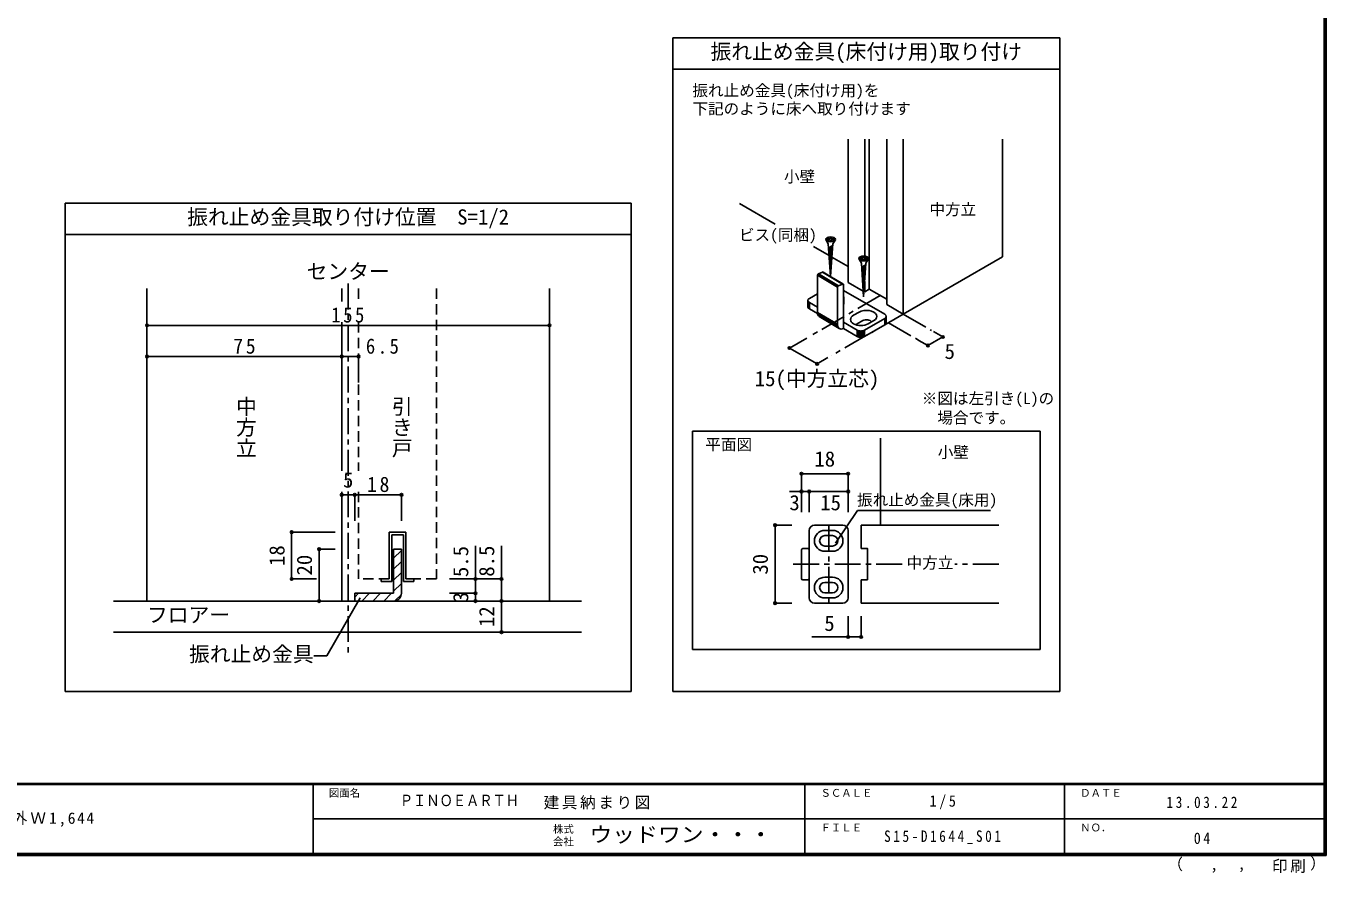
# Model space of a CAD drawing. Units: millimetres, scale not verified, with parts at other scales. Extents: x -973 to 977, y -718 to 696.
# Drawn here: x -275 to 977, y -718 to 97 of the extents above; entities that cross this region are included whole.
import ezdxf
from ezdxf.enums import TextEntityAlignment as Align

# ---------------------------------------------------------------- set-up
doc = ezdxf.new("R2010")
doc.units = ezdxf.units.MM
doc.header["$LTSCALE"] = 5
doc.header["$PDMODE"] = 32
doc.header["$PDSIZE"] = 2.5
doc.linetypes.add('CHAIN1', pattern=[8, 5, -1, 1, -1])
doc.linetypes.add('DASHED2', pattern=[3, 2, -1])
for name, color, linetype in [('0-6_扉', 2, 'Continuous'), ('0-7_金物', 7, 'Continuous'), ('0-A_文字', 3, 'Continuous'), ('0-B_寸法', 7, 'Continuous'), ('1-1_通り芯', 4, 'CHAIN1'), ('1-3_仕上げ', 2, 'Continuous'), ('1-4_枠', 3, 'Continuous'), ('1-6_扉', 7, 'DASHED2'), ('1-7_金物', 7, 'Continuous'), ('1-A_文字', 7, 'Continuous'), ('1-B_寸法', 7, 'Continuous'), ('F-1_枠', 6, 'Continuous'), ('F-A_文字', 7, 'Continuous')]:
    doc.layers.add(name, color=color, linetype=linetype)
doc.styles.add('@ＭＳ ゴシック', font='')
doc.styles.add('HG明朝B', font='')
doc.styles.add('ＭＳ ゴシック', font='')
doc.styles.get('@ＭＳ ゴシック').set_extended_font_data('@MS Gothic')
doc.styles.get('HG明朝B').set_extended_font_data('HG明朝B')
doc.styles.get('ＭＳ ゴシック').set_extended_font_data('MS Gothic')

msp = doc.modelspace()

# ---------------------------------------------------------------- linework, layer by layer
at = {"layer": '0-6_扉'}
for p, q in [((516.628, -11.613), (516.628, -149.351)), ((532.538, -11.613), (532.538, -124.068)), ((536.957, -11.613), (536.957, -155.985)), ((553.751, -11.613), (553.751, -170.784)), ((569.661, -11.613), (569.661, -179.97)), ((665.12, -11.613), (665.12, -124.856)), ((531.125, -157.722), (516.628, -149.351)), ((532.538, -148.636), (532.538, -158.537)), ((532.538, -158.537), (531.85, -158.14)), ((536.957, -155.985), (532.538, -158.537)), ((553.751, -165.681), (536.957, -155.985))]:
    msp.add_line(p, q, dxfattribs=at)
at = {"layer": '0-6_扉', "color": 7}
for p, q in [((411.904, -73.58), (446.197, -93.379)), ((483.236, -114.763), (498.251, -123.432)), ((501.007, -125.023), (516.628, -134.042))]:
    msp.add_line(p, q, dxfattribs=at)
at = {"layer": '0-6_扉'}
msp.add_lwpolyline([(553.751, -170.784), (569.661, -179.97), (665.12, -124.856)], dxfattribs=at)
at = {"layer": '0-7_金物'}
for p, q in [((495.696, -109.249), (497.521, -112.409)), ((495.802, -107.477), (499.165, -107.477)), ((495.802, -107.477), (495.802, -108.511)), ((495.802, -108.511), (499.165, -108.511)), ((499.594, -143.711), (497.521, -112.409)), ((499.165, -107.477), (499.165, -105.961)), ((499.165, -105.961), (500.199, -105.961)), ((499.165, -110.027), (499.165, -108.511)), ((499.165, -110.027), (500.199, -110.027)), ((499.762, -143.811), (501.843, -112.409)), ((500.199, -107.477), (500.199, -105.961)), ((500.199, -107.477), (503.562, -107.477)), ((503.667, -109.249), (501.843, -112.409)), ((503.562, -108.511), (503.562, -107.477)), ((501.738, -113.983), (497.774, -116.228)), ((501.63, -115.611), (497.874, -117.738)), ((501.523, -117.24), (497.974, -119.249)), ((501.415, -118.868), (498.074, -120.759)), ((501.307, -120.496), (498.174, -122.27)), ((501.199, -122.124), (498.274, -123.78)), ((501.091, -123.752), (498.374, -125.29)), ((530.984, -125.848), (530.984, -124.332)), ((530.984, -124.332), (532.018, -124.332)), ((532.018, -125.848), (532.018, -124.332)), ((500.983, -125.38), (498.474, -126.801)), ((500.875, -127.008), (498.574, -128.311)), ((500.768, -128.637), (498.674, -129.822)), ((500.66, -130.265), (498.774, -131.332)), ((500.552, -131.893), (498.874, -132.842)), ((500.444, -133.521), (498.974, -134.353)), ((500.336, -135.149), (499.075, -135.863)), ((500.228, -136.777), (499.175, -137.374)), ((527.516, -127.62), (529.34, -130.78)), ((527.622, -125.848), (530.984, -125.848)), ((527.622, -125.848), (527.622, -126.882)), ((527.622, -126.882), (530.984, -126.882)), ((531.501, -163.399), (529.34, -130.78)), ((533.558, -132.355), (529.593, -134.599)), ((533.45, -133.983), (529.694, -136.109)), ((533.342, -135.611), (529.794, -137.62)), ((533.235, -137.239), (529.894, -139.13)), ((530.984, -128.398), (530.984, -126.882)), ((530.984, -128.398), (532.018, -128.398)), ((531.501, -163.399), (533.662, -130.78)), ((532.018, -125.848), (535.381, -125.848)), ((535.487, -127.62), (533.662, -130.78)), ((535.381, -126.882), (535.381, -125.848)), ((506.311, -154.028), (487.027, -142.537)), ((487.027, -142.537), (487.027, -178.261)), ((506.343, -153.734), (487.06, -142.243)), ((506.439, -153.433), (487.155, -141.942)), ((506.591, -153.145), (487.308, -141.654)), ((506.789, -152.89), (487.506, -141.399)), ((507.02, -152.685), (487.737, -141.194)), ((487.985, -141.053), (491.815, -139.446)), ((507.268, -152.544), (487.985, -141.053)), ((511.098, -150.937), (491.815, -139.446)), ((511.346, -150.87), (492.063, -139.379)), ((511.577, -150.881), (492.294, -139.39)), ((511.776, -150.97), (492.492, -139.479)), ((500.12, -138.405), (499.275, -138.884)), ((500.012, -140.033), (499.375, -140.395)), ((499.905, -141.662), (499.475, -141.905)), ((533.127, -138.867), (529.994, -140.641)), ((533.019, -140.495), (530.094, -142.151)), ((532.911, -142.123), (530.194, -143.662)), ((532.803, -143.751), (530.294, -145.172)), ((532.695, -145.38), (530.394, -146.682)), ((532.587, -147.008), (530.494, -148.193)), ((532.479, -148.636), (530.594, -149.703)), ((479.352, -164.749), (487.027, -160.318)), ((506.311, -154.028), (506.311, -189.751)), ((507.268, -152.544), (511.098, -150.937)), ((512.056, -193.836), (512.056, -151.617)), ((551.831, -180.058), (512.056, -157.094)), ((532.372, -150.264), (530.694, -151.214)), ((532.264, -151.892), (530.794, -152.724)), ((532.156, -153.52), (530.894, -154.234)), ((532.048, -155.148), (530.994, -155.745)), ((531.94, -156.776), (531.094, -157.255)), ((531.832, -158.405), (531.195, -158.766)), ((531.724, -160.033), (531.295, -160.276)), ((477.888, -166.79), (477.888, -172.914)), ((478.058, -167.537), (478.058, -173.661)), ((478.558, -168.233), (478.558, -174.357)), ((487.027, -173.262), (479.352, -168.831)), ((479.352, -168.831), (479.352, -174.955)), ((487.131, -179.446), (479.352, -174.955)), ((512.333, -163.728), (512.333, -169.852)), ((506.311, -189.751), (487.027, -178.261)), ((506.506, -191.35), (487.223, -179.86)), ((507.08, -192.676), (487.797, -181.185)), ((507.993, -193.638), (488.71, -182.148)), ((525.314, -195.367), (512.056, -187.713)), ((521.779, -181.078), (527.082, -178.017)), ((530.618, -186.182), (525.314, -189.243)), ((551.831, -184.14), (532.385, -195.367)), ((535.921, -189.243), (541.224, -186.182)), ((551.831, -184.14), (551.831, -190.264)), ((552.625, -183.542), (552.625, -189.666)), ((553.125, -182.846), (553.125, -188.97)), ((553.295, -182.099), (553.295, -188.223)), ((525.314, -201.491), (512.056, -193.836)), ((525.314, -195.367), (525.314, -201.491)), ((526.35, -195.826), (526.35, -201.95)), ((527.556, -196.114), (527.556, -202.238)), ((528.85, -196.213), (528.85, -202.336)), ((530.144, -196.114), (530.144, -202.238)), ((531.35, -195.826), (531.35, -201.95)), ((551.831, -190.264), (532.385, -201.491)), ((532.385, -195.367), (532.385, -201.491)), ((366.661, -292.72), (701.52, -292.72)), ((366.661, -502.839), (366.661, -292.72)), ((701.52, -292.72), (701.52, -502.839)), ((701.52, -502.839), (366.661, -502.839))]:
    msp.add_line(p, q, dxfattribs=at)
for points in [[(500.199, -110.027), (500.199, -108.511), (503.562, -108.511)], [(532.018, -128.398), (532.018, -126.882), (535.381, -126.882)]]:
    msp.add_lwpolyline(points, dxfattribs=at)
for centre in [(499.682, -107.994), (531.501, -126.365)]:
    msp.add_ellipse(centre, major_axis=(4.71, 0), ratio=0.5, dxfattribs=at)
for centre, major_axis, ratio, start_param, end_param in [((487.985, -142.136), (0.64, 1.074), 0.663414, 0.73181839, 2.30261472), ((491.815, -140.529), (0.64, 1.074), 0.663414, 6.22960554, 7.0150037), ((507.268, -153.626), (0.64, 1.074), 0.663414, 0.73181839, 2.30261472), ((511.098, -152.019), (0.64, 1.074), 0.663414, 5.44420737, 7.0150037), ((502.333, -163.728), (10, 0), 0.57735, 6.04714601, 6.5192246), ((482.888, -166.79), (-5, 0), 0.57735, 5.49778714, 7.06858347), ((482.888, -172.914), (-5, 0), 0.57735, 6.28318531, 7.06858347), ((502.333, -169.852), (10, 0), 0.57735, 6.04714601, 6.5192246), ((492.772, -175.85), (3.839, 6.443), 0.663414, 2.30261472, 3.08801288), ((528.85, -185.161), (10, 0), 0.57735, 2.35619449, 5.49778714), ((534.153, -182.099), (10, 0), 0.57735, 5.49778714, 8.6393798), ((534.153, -188.223), (5, 0), 0.57735, 0.26179939, 2.35619449), ((548.295, -182.099), (-5, 0), 0.57735, 2.35619449, 3.92699082), ((512.056, -187.341), (3.839, 6.443), 0.663414, 2.30261472, 3.87341104), ((528.85, -191.285), (5, 0), 0.57735, 2.35619449, 2.78022553), ((528.85, -193.326), (-5, 0), 0.57735, 0.78539816, 2.35619449), ((548.295, -188.223), (-5, 0), 0.57735, 2.35619449, 3.14159265), ((528.85, -199.45), (-5, 0), 0.57735, 0.78539816, 2.35619449)]:
    msp.add_ellipse(centre, major_axis=major_axis, ratio=ratio, start_param=start_param, end_param=end_param, dxfattribs=at)
at = {"layer": '0-A_文字'}
for p, q in [((347.797, -543.141), (347.797, 85.992)), ((347.797, 85.992), (720.509, 85.992)), ((720.509, -543.141), (720.509, 85.992)), ((347.797, 55.992), (720.509, 55.992)), ((-237.203, -73.141), (307.797, -73.141)), ((-237.203, -543.141), (-237.203, -73.141)), ((307.797, -73.141), (307.797, -543.141)), ((-237.203, -103.141), (307.797, -103.141)), ((-237.203, -543.141), (307.797, -543.141)), ((347.797, -543.141), (720.509, -543.141))]:
    msp.add_line(p, q, dxfattribs=at)
at = {"layer": '0-A_文字', "color": 4}
for p, q in [((504.518, -400.383), (525.742, -369.015)), ((525.742, -369.015), (653.73, -369.015))]:
    msp.add_line(p, q, dxfattribs=at)
at = {"layer": '0-B_寸法', "color": 4, "linetype": 'CHAIN1'}
for p, q in [((547.564, -162.109), (478.993, -201.699)), ((569.661, -179.97), (500.196, -220.075)), ((569.661, -179.97), (596.767, -195.62)), ((555.366, -188.223), (584.763, -205.195))]:
    msp.add_line(p, q, dxfattribs=at)
at = {"layer": '0-B_寸法', "color": 4}
for p, q in [((607.698, -201.931), (598.727, -196.751)), ((460.209, -212.544), (476.852, -202.934)), ((460.209, -212.544), (486.725, -227.853)), ((584.763, -205.195), (593.404, -210.184)), ((607.698, -201.931), (593.404, -210.184)), ((497.183, -221.815), (486.725, -227.853))]:
    msp.add_line(p, q, dxfattribs=at)
at = {"layer": '0-B_寸法'}
for p in [(460.209, -212.544), (593.404, -210.184), (607.698, -201.931), (486.725, -227.853)]:
    msp.add_point(p, dxfattribs=at)
at = {"layer": '1-1_通り芯'}
msp.add_line((35.297, -150.494), (35.297, -508.431), dxfattribs=at)
at = {"layer": '1-3_仕上げ'}
for p, q in [((547.861, -383.121), (547.861, -299.171)), ((-190.709, -456.084), (259.785, -456.084)), ((-190.709, -486.084), (259.785, -486.084))]:
    msp.add_line(p, q, dxfattribs=at)
at = {"layer": '1-4_枠'}
for p, q in [((-158.453, -155.293), (-158.453, -456.084)), ((29.047, -155.293), (29.047, -167.723)), ((229.047, -155.293), (229.047, -456.084)), ((29.047, -187.723), (29.047, -330.809)), ((29.047, -350.809), (29.047, -456.084)), ((529.111, -405.621), (529.111, -383.121)), ((661.611, -383.121), (529.111, -383.121)), ((529.111, -435.621), (529.111, -458.121)), ((535.361, -435.621), (529.111, -435.621)), ((661.611, -458.121), (529.111, -458.121))]:
    msp.add_line(p, q, dxfattribs=at)
at = {"layer": '1-4_枠', "color": 4, "linetype": 'CHAIN1'}
for p, q in [((497.861, -383.121), (497.861, -458.121)), ((568.646, -420.621), (462.407, -420.621)), ((661.611, -420.621), (619.201, -420.621))]:
    msp.add_line(p, q, dxfattribs=at)
at = {"layer": '1-4_枠'}
msp.add_lwpolyline([(535.361, -435.621), (535.361, -405.621), (529.111, -405.621)], dxfattribs=at)
at = {"layer": '1-6_扉'}
for p, q in [((45.297, -155.293), (45.297, -167.723)), ((120.297, -155.293), (120.297, -434.834)), ((45.297, -187.723), (45.297, -330.809)), ((45.297, -350.809), (45.297, -434.834)), ((74.672, -434.834), (74.672, -389.834)), ((90.922, -389.834), (74.672, -389.834)), ((90.922, -389.834), (90.922, -434.834)), ((74.672, -434.834), (45.297, -434.834)), ((120.297, -434.834), (90.922, -434.834))]:
    msp.add_line(p, q, dxfattribs=at)
at = {"layer": '1-7_金物'}
for p, q in [((484.111, -383.121), (511.611, -383.121)), ((74.672, -434.834), (74.672, -389.834)), ((74.672, -389.834), (90.922, -389.834)), ((77.172, -437.334), (77.172, -392.334)), ((88.422, -392.334), (77.172, -392.334)), ((88.422, -392.334), (88.422, -437.334)), ((90.922, -389.834), (90.922, -434.834)), ((479.111, -453.121), (479.111, -388.121)), ((501.611, -388.121), (494.111, -388.121)), ((501.611, -393.121), (494.111, -393.121)), ((516.611, -453.121), (516.611, -388.121)), ((471.611, -434.371), (471.611, -406.871)), ((477.861, -405.621), (472.861, -405.621)), ((494.111, -403.121), (501.611, -403.121)), ((501.611, -408.121), (494.111, -408.121)), ((67.172, -434.834), (74.672, -434.834)), ((67.172, -437.334), (67.172, -434.834)), ((77.172, -437.334), (67.172, -437.334)), ((88.422, -437.334), (98.422, -437.334)), ((90.922, -434.834), (98.422, -434.834)), ((98.422, -434.834), (98.422, -437.334)), ((477.861, -435.621), (472.861, -435.621)), ((494.111, -433.121), (501.611, -433.121)), ((501.611, -438.121), (494.111, -438.121)), ((494.111, -448.121), (501.611, -448.121)), ((511.611, -458.121), (484.111, -458.121)), ((494.111, -453.121), (501.611, -453.121))]:
    msp.add_line(p, q, dxfattribs=at)
at = {"layer": '1-7_金物', "color": 3}
for p, q in [((79.047, -406.084), (86.547, -406.084)), ((79.047, -406.084), (79.047, -448.584)), ((86.547, -448.584), (86.547, -406.084)), ((41.547, -448.584), (41.547, -456.084)), ((41.547, -448.584), (79.047, -448.584)), ((79.047, -456.084), (41.547, -456.084))]:
    msp.add_line(p, q, dxfattribs=at)
at = {"layer": '1-7_金物', "color": 4}
for p, q in [((79.047, -414.79), (86.547, -407.29)), ((79.047, -425.397), (86.547, -417.897)), ((79.047, -436.003), (86.547, -428.503)), ((41.547, -452.29), (45.253, -448.584)), ((48.36, -456.084), (55.86, -448.584)), ((58.967, -456.084), (66.466, -448.584)), ((69.573, -456.084), (77.073, -448.584)), ((79.047, -446.61), (86.547, -439.11)), ((80.282, -455.982), (86.447, -449.816))]:
    msp.add_line(p, q, dxfattribs=at)
at = {"layer": '1-7_金物'}
for centre, radius, start, end in [((484.111, -388.121), 5, 90, 180), ((511.611, -388.121), 5, 0, 90), ((494.111, -398.121), 10, 90, 270), ((494.111, -398.121), 5, 90, 270), ((501.611, -398.121), 10, 270, 90), ((501.611, -398.121), 5, 270, 90), ((472.861, -406.871), 1.25, 90, 180), ((477.861, -406.871), 1.25, 0, 90), ((472.861, -434.371), 1.25, 180, 270), ((477.861, -434.371), 1.25, 270, 0), ((494.111, -443.121), 10, 90, 270), ((501.611, -443.121), 10, 270, 90), ((494.111, -443.121), 5, 90, 270), ((501.611, -443.121), 5, 270, 90), ((484.111, -453.121), 5, 180, 270), ((511.611, -453.121), 5, 270, 0)]:
    msp.add_arc(centre, radius, start, end, dxfattribs=at)
at = {"layer": '1-7_金物', "color": 3}
msp.add_arc((79.047, -448.584), 7.5, 270, 0, dxfattribs=at)
at = {"layer": '1-A_文字'}
for p, q in [((46.847, -452.872), (14.555, -508.804)), ((14.555, -508.804), (2.055, -508.804))]:
    msp.add_line(p, q, dxfattribs=at)
at = {"layer": '1-B_寸法', "color": 4}
for p, q in [((-158.453, -190.723), (229.047, -190.723)), ((-158.453, -220.723), (-158.453, -245.723)), ((-158.453, -220.723), (29.047, -220.723)), ((29.047, -220.723), (45.297, -220.723)), ((29.047, -220.723), (29.047, -245.723)), ((45.297, -220.723), (45.297, -245.723)), ((471.611, -333.513), (516.611, -333.513)), ((471.611, -333.513), (471.611, -350.621)), ((516.611, -333.513), (516.611, -350.621)), ((41.547, -353.809), (29.047, -353.809)), ((29.047, -353.809), (29.047, -378.809)), ((86.547, -353.809), (41.547, -353.809)), ((41.547, -353.809), (41.547, -378.809)), ((86.547, -353.809), (86.547, -378.809)), ((460.046, -350.621), (479.111, -350.621)), ((471.611, -350.621), (471.611, -370.621)), ((479.111, -350.621), (479.111, -370.621)), ((479.111, -350.621), (516.611, -350.621)), ((516.611, -350.621), (516.611, -370.621)), ((446.228, -383.121), (462.407, -383.121)), ((446.228, -458.121), (446.228, -383.121)), ((-19.149, -389.834), (22.797, -389.834)), ((-19.149, -434.834), (-19.149, -389.834)), ((7.267, -456.084), (7.267, -406.084)), ((7.267, -406.084), (22.797, -406.084)), ((157.797, -448.584), (157.797, -402.991)), ((182.797, -456.084), (182.797, -402.991)), ((-19.149, -434.834), (4.631, -434.834)), ((182.797, -434.834), (132.797, -434.834)), ((157.797, -448.584), (132.797, -448.584)), ((157.797, -456.084), (157.797, -448.584)), ((7.267, -456.084), (22.797, -456.084)), ((182.797, -456.084), (132.797, -456.084)), ((182.797, -486.084), (182.797, -456.084)), ((446.228, -458.121), (462.407, -458.121)), ((516.611, -470.621), (516.611, -490.637)), ((529.111, -490.637), (529.111, -470.621)), ((182.797, -486.084), (132.797, -486.084)), ((529.111, -490.637), (481.733, -490.637))]:
    msp.add_line(p, q, dxfattribs=at)
at = {"layer": '1-B_寸法'}
for p in [(-158.453, -190.723), (229.047, -190.723), (-158.453, -220.723), (29.047, -220.723), (45.297, -220.723), (471.611, -333.513), (516.611, -333.513), (471.611, -350.621), (479.111, -350.621), (516.611, -350.621), (29.047, -353.809), (41.547, -353.809), (86.547, -353.809), (446.228, -383.121), (-19.149, -389.834), (7.267, -406.084), (-19.149, -434.834), (157.797, -434.834), (182.797, -434.834), (157.797, -448.584), (7.267, -456.084), (157.797, -456.084), (182.797, -456.084), (446.228, -458.121), (182.797, -486.084), (516.611, -490.637), (529.111, -490.637)]:
    msp.add_point(p, dxfattribs=at)
at = {"layer": 'F-1_枠'}
for p, q in [((974.986, 695.833), (974.986, -700.833)), ((975.82, 695.833), (975.82, -700.833)), ((976.653, 695.833), (976.653, -700.833)), ((976.653, -631.667), (-973.347, -631.667)), ((976.653, -632.5), (-973.347, -632.5)), ((1.653, -632.5), (1.653, -699.167)), ((474.986, -632.5), (474.986, -699.167)), ((724.986, -632.5), (724.986, -699.167)), ((1.653, -665.833), (974.986, -665.834)), ((976.653, -699.167), (-973.347, -699.167)), ((976.653, -700), (-973.347, -700)), ((976.653, -700.833), (-973.347, -700.833))]:
    msp.add_line(p, q, dxfattribs=at)

# ---------------------------------------------------------------- texts
at = {"layer": '0-A_文字', "color": 7, "style": 'ＭＳ ゴシック'}
for s, height, p in [('振れ止め金具(床付け用)取り付け', 14.66, (384.153, 60.992)), ('振れ止め金具(床付け用)を', 11, (366.706, 26.533)), ('下記のように床へ取り付けます', 11, (366.706, 8.997)), ('小壁', 11, (454.815, -56.384)), ('中方立', 11, (594.89, -87.832)), ('振れ止め金具取り付け位置\u3000S=1/2', 14.66, (-119.703, -98.141)), ('平面図', 11, (379.103, -314.197)), ('小壁', 11, (602.861, -321.629)), ('中方立', 11, (572.861, -428.121))]:
    msp.add_text(s, height=height, dxfattribs=at).set_placement(p, align=Align.BOTTOM_LEFT)
at = {"layer": '0-B_寸法', "style": 'ＭＳ ゴシック'}
for s, height, p in [('ビス(同梱)', 11, (411.429, -112.509)), ('5', 14.66, (609.469, -227.5)), ('15(中方立芯)', 14.66, (426.725, -253.713)), ('※図は左引き(L)の', 11, (587.459, -269.859)), ('\u3000場合です。', 11, (587.459, -288.44))]:
    msp.add_text(s, height=height, dxfattribs=at).set_placement(p, align=Align.BOTTOM_LEFT)
at = {"layer": '1-A_文字', "style": 'ＭＳ ゴシック'}
for s, height, p in [('センター', 14.66, (-4.703, -150.494)), ('振れ止め金具(床用)', 11, (525.146, -367.516)), ('フロアー', 14.66, (-158.453, -481.084)), ('振れ止め金具', 14.66, (-117.945, -518.804))]:
    msp.add_text(s, height=height, dxfattribs=at).set_placement(p, align=Align.BOTTOM_LEFT)
at = {"layer": '1-A_文字', "style": '@ＭＳ ゴシック'}
for s, p in [('中方立', (-74.703, -258.653)), ('引き戸', (75.297, -258.653))]:
    msp.add_text(s, height=14.66, rotation=270, dxfattribs=at).set_placement(p, align=Align.BOTTOM_LEFT)
at = {"layer": '1-B_寸法', "style": 'ＭＳ ゴシック'}
for s, p in [('18', (484.111, -331.013)), ('5', (30.297, -351.309)), ('3', (460.046, -373.121)), ('15', (489.736, -373.121)), ('5', (493.643, -489.248))]:
    msp.add_text(s, height=14.66, dxfattribs=at).set_placement(p, align=Align.BOTTOM_LEFT)
for s, p in [('18', (-21.649, -422.334)), ('20', (4.767, -431.484)), ('5.5', (155.297, -432.991)), ('8.5', (180.297, -432.632)), ('30', (443.728, -430.621)), ('3', (155.297, -457.334)), ('12', (180.297, -481.084))]:
    msp.add_text(s, height=14.66, rotation=90, dxfattribs=at).set_placement(p, align=Align.BOTTOM_LEFT)
at = {"layer": '1-B_寸法', "char_height": 14.66, "attachment_point": 7, "style": 'ＭＳ ゴシック'}
for s, insert in [('\\T1.27;\\W0.9;155', (19.047, -188.223)), ('\\T1.27;\\W0.95;75', (-75.328, -218.223)), ('\\T1.27;\\W0.9;6.5', (52.317, -218.223)), ('\\T1.27;\\W0.95;18', (53.422, -351.309))]:
    msp.add_mtext(s, dxfattribs=dict(at, insert=insert))
at = {"layer": 'F-A_文字', "style": 'ＭＳ ゴシック'}
for s, height, p in [('図面名', 7.331, (16.653, -646.667)), ('ＳＣＡＬＥ', 7.331, (489.986, -646.667)), ('ＤＡＴＥ', 7.331, (739.986, -646.667)), ('株式', 7.331, (232.486, -681.5)), ('ＦＩＬＥ', 7.331, (489.986, -680)), ('ＮＯ．', 7.331, (739.986, -680.001)), ('会社', 7.331, (232.486, -693.5)), ('（', 11, (823.992, -718.052)), (',', 11, (865.199, -718.052)), (',', 11, (891.686, -717.588)), ('）', 11, (961.387, -717.355))]:
    msp.add_text(s, height=height, dxfattribs=at).set_placement(p, align=Align.BOTTOM_LEFT)
at = {"layer": 'F-A_文字'}
for s, height, style, width, p in [('ＰＩＮＯＥＡＲＴＨ', 11, 'HG明朝B', 0.85, (84.986, -656.798)), ('ウッドワン・・・', 14.66, 'ＭＳ ゴシック', 1.1, (267.486, -692.5))]:
    msp.add_text(s, height=height, dxfattribs=dict(at, style=style, width=width)).set_placement(p, align=Align.BOTTOM_LEFT)
at = {"layer": 'F-A_文字', "char_height": 11, "attachment_point": 7, "style": 'ＭＳ ゴシック'}
for s, insert in [('\\T1.17;建具納まり図', (223.389, -656.667)), ('\\T1.38;\\W0.9;1/5', (594.986, -656.667)), ('\\T1.39;\\W0.85;13.03.22', (823.111, -655.417)), ('\\T1.2;ピノアース\u3000片引き戸\u3000固定枠155\u3000上吊りタイプ\u3000ドアＨ1,983\u3000枠外Ｗ1,644', (-846.68, -673.333)), ('\\T1.39;\\W0.85;S15-D1644_S01', (551.236, -690.001)), ('\\T1.36;\\W0.9;04', (849.361, -690.001)), ('\\T1.17;印刷', (924.678, -717.82))]:
    msp.add_mtext(s, dxfattribs=dict(at, insert=insert))

doc.saveas('drawing.dxf')
